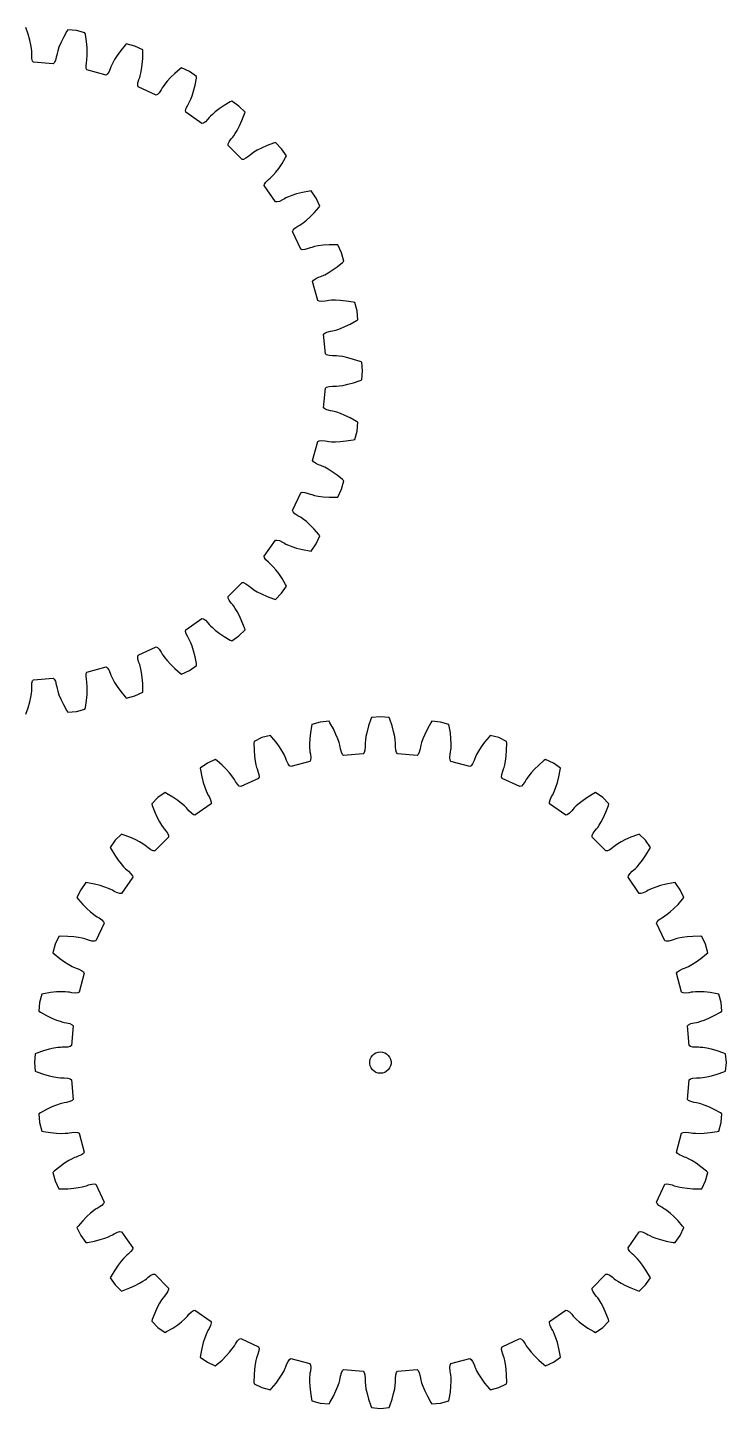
# Model space of a CAD drawing. Extents: x 0 to 199, y 0 to 194.
# Drawn here: x 100.8 to 198.5, y 0 to 193.2 of the extents above; entities that cross this region are included whole.
import ezdxf

# ---------------------------------------------------------------- set-up
doc = ezdxf.new("R2010")
doc.units = 0

msp = doc.modelspace()

# ---------------------------------------------------------------- linework, layer by layer
for p, q in [((100.9, 192.26), (100.58, 193.19)), ((101.13, 191.46), (100.9, 192.26)), ((101.27, 190.79), (101.13, 191.46)), ((105.84, 191.83), (105.47, 191.08)), ((106.32, 192.69), (105.84, 191.83)), ((106.45, 192.9), (106.32, 192.69)), ((107.67, 192.8), (106.45, 192.9)), ((108.85, 192.48), (107.67, 192.8)), ((108.9, 192.23), (108.85, 192.48)), ((109.06, 191.26), (108.9, 192.23)), ((109.14, 190.43), (109.06, 191.26)), ((101.36, 190.26), (101.27, 190.79)), ((101.4, 189.88), (101.36, 190.26)), ((101.41, 189.65), (101.4, 189.88)), ((101.4, 189.34), (101.41, 189.65)), ((101.44, 188.85), (101.4, 189.34)), ((104.89, 189.35), (104.84, 189.04)), ((104.94, 189.57), (104.89, 189.35)), ((105.04, 189.94), (104.94, 189.57)), ((105.21, 190.45), (105.04, 189.94)), ((105.47, 191.08), (105.21, 190.45)), ((109.17, 189.75), (109.14, 190.43)), ((109.16, 189.21), (109.17, 189.75)), ((113.84, 189.98), (113.36, 189.3)), ((114.46, 190.74), (113.84, 189.98)), ((114.63, 190.93), (114.46, 190.74)), ((115.81, 190.61), (114.63, 190.93)), ((116.92, 190.1), (115.81, 190.61)), ((116.93, 189.85), (116.92, 190.1)), ((116.92, 188.86), (116.93, 189.85)), ((101.53, 188.52), (101.44, 188.85)), ((101.66, 188.34), (101.53, 188.52)), ((104.41, 188.11), (101.66, 188.34)), ((104.56, 188.25), (104.41, 188.11)), ((104.71, 188.57), (104.56, 188.25)), ((104.84, 189.04), (104.71, 188.57)), ((109, 187.81), (109.04, 188.3)), ((109.03, 187.47), (109, 187.81)), ((109.13, 187.27), (109.03, 187.47)), ((109.04, 188.3), (109.1, 188.6)), ((109.1, 188.6), (109.13, 188.83)), ((109.13, 188.83), (109.16, 189.21)), ((112.37, 187.41), (112.17, 186.96)), ((112.48, 187.7), (112.37, 187.41)), ((112.56, 187.91), (112.48, 187.7)), ((112.73, 188.26), (112.56, 187.91)), ((112.99, 188.72), (112.73, 188.26)), ((113.36, 189.3), (112.99, 188.72)), ((116.76, 187.35), (116.85, 188.03)), ((116.85, 188.03), (116.92, 188.86)), ((122.15, 187.41), (121.41, 186.77)), ((122.35, 187.57), (122.15, 187.41)), ((123.46, 187.05), (122.35, 187.57)), ((111.79, 186.56), (109.13, 187.27)), ((111.97, 186.68), (111.79, 186.56)), ((112.17, 186.96), (111.97, 186.68)), ((116.23, 185.13), (116.26, 185.47)), ((116.26, 185.47), (116.39, 185.95)), ((116.39, 185.95), (116.5, 186.23)), ((116.5, 186.23), (116.57, 186.46)), ((116.57, 186.46), (116.66, 186.83)), ((116.66, 186.83), (116.76, 187.35)), ((120.35, 185.68), (120.01, 185.27)), ((120.81, 186.19), (120.35, 185.68)), ((121.41, 186.77), (120.81, 186.19)), ((124.46, 186.35), (123.46, 187.05)), ((124.24, 185.13), (124.43, 186.1)), ((124.43, 186.1), (124.46, 186.35)), ((116.29, 184.92), (116.23, 185.13)), ((118.79, 183.76), (116.29, 184.92)), ((118.99, 183.84), (118.79, 183.76)), ((119.24, 184.08), (118.99, 183.84)), ((119.51, 184.49), (119.24, 184.08)), ((119.66, 184.76), (119.51, 184.49)), ((119.79, 184.95), (119.66, 184.76)), ((120.01, 185.27), (119.79, 184.95)), ((123.64, 183.17), (123.83, 183.67)), ((123.83, 183.67), (124.03, 184.32)), ((124.03, 184.32), (124.24, 185.13)), ((122.91, 181.57), (123, 181.91)), ((123, 181.91), (123.21, 182.35)), ((123.21, 182.35), (123.37, 182.62)), ((123.37, 182.62), (123.48, 182.82)), ((123.48, 182.82), (123.64, 183.17)), ((127.61, 181.82), (127.07, 181.4)), ((128.3, 182.29), (127.61, 181.82)), ((129.14, 182.8), (128.3, 182.29)), ((129.36, 182.91), (129.14, 182.8)), ((130.37, 182.21), (129.36, 182.91)), ((131.23, 181.35), (130.37, 182.21)), ((122.94, 181.36), (122.91, 181.57)), ((125.19, 179.78), (122.94, 181.36)), ((125.41, 179.83), (125.19, 179.78)), ((125.69, 180.03), (125.41, 179.83)), ((126.04, 180.38), (125.69, 180.03)), ((126.23, 180.61), (126.04, 180.38)), ((126.39, 180.79), (126.23, 180.61)), ((126.66, 181.05), (126.39, 180.79)), ((127.07, 181.4), (126.66, 181.05)), ((130.46, 179.43), (130.8, 180.19)), ((130.8, 180.19), (131.15, 181.11)), ((131.15, 181.11), (131.23, 181.35)), ((129.31, 177.63), (129.51, 177.86)), ((129.51, 177.86), (129.65, 178.05)), ((129.65, 178.05), (129.87, 178.36)), ((129.87, 178.36), (130.14, 178.82)), ((130.14, 178.82), (130.46, 179.43)), ((128.87, 176.7), (128.88, 176.91)), ((130.81, 174.75), (128.87, 176.7)), ((128.88, 176.91), (129.02, 177.23)), ((129.02, 177.23), (129.31, 177.63)), ((132.94, 176.03), (132.48, 175.75)), ((133.54, 176.34), (132.94, 176.03)), ((134.31, 176.69), (133.54, 176.34)), ((135.23, 177.04), (134.31, 176.69)), ((135.47, 177.11), (135.23, 177.04)), ((136.33, 176.25), (135.47, 177.11)), ((137.03, 175.25), (136.33, 176.25)), ((131.03, 174.76), (130.81, 174.75)), ((131.35, 174.91), (131.03, 174.76)), ((131.75, 175.19), (131.35, 174.91)), ((131.98, 175.39), (131.75, 175.19)), ((132.16, 175.54), (131.98, 175.39)), ((132.48, 175.75), (132.16, 175.54)), ((135.94, 173.49), (136.41, 174.18)), ((136.41, 174.18), (136.91, 175.02)), ((136.91, 175.02), (137.03, 175.25)), ((134.49, 171.92), (134.73, 172.11)), ((134.73, 172.11), (134.9, 172.27)), ((134.9, 172.27), (135.17, 172.55)), ((135.17, 172.55), (135.52, 172.95)), ((135.52, 172.95), (135.94, 173.49)), ((133.9, 171.08), (133.95, 171.29)), ((135.48, 168.82), (133.9, 171.08)), ((133.95, 171.29), (134.14, 171.58)), ((134.14, 171.58), (134.49, 171.92)), ((139.25, 170.12), (138.44, 169.92)), ((140.22, 170.31), (139.25, 170.12)), ((140.47, 170.34), (140.22, 170.31)), ((141.17, 169.34), (140.47, 170.34)), ((135.69, 168.8), (135.48, 168.82)), ((136.03, 168.88), (135.69, 168.8)), ((136.47, 169.1), (136.03, 168.88)), ((136.74, 169.25), (136.47, 169.1)), ((136.94, 169.36), (136.74, 169.25)), ((137.29, 169.52), (136.94, 169.36)), ((137.79, 169.71), (137.29, 169.52)), ((138.44, 169.92), (137.79, 169.71)), ((141.68, 168.23), (141.17, 169.34)), ((141.53, 168.03), (141.68, 168.23)), ((139.38, 165.89), (139.8, 166.23)), ((139.8, 166.23), (140.3, 166.69)), ((140.3, 166.69), (140.88, 167.29)), ((140.88, 167.29), (141.53, 168.03)), ((137.87, 164.67), (137.96, 164.87)), ((139.04, 162.18), (137.87, 164.67)), ((137.96, 164.87), (138.2, 165.12)), ((138.2, 165.12), (138.61, 165.4)), ((138.61, 165.4), (138.88, 165.55)), ((138.88, 165.55), (139.07, 165.67)), ((139.07, 165.67), (139.38, 165.89)), ((140.35, 162.38), (140.06, 162.27)), ((140.57, 162.45), (140.35, 162.38)), ((140.94, 162.55), (140.57, 162.45)), ((141.47, 162.65), (140.94, 162.55)), ((142.15, 162.74), (141.47, 162.65)), ((142.98, 162.8), (142.15, 162.74)), ((143.96, 162.82), (142.98, 162.8)), ((144.21, 162.81), (143.96, 162.82)), ((144.73, 161.7), (144.21, 162.81)), ((139.24, 162.11), (139.04, 162.18)), ((139.59, 162.14), (139.24, 162.11)), ((140.06, 162.27), (139.59, 162.14)), ((145.05, 160.52), (144.73, 161.7)), ((144.86, 160.35), (145.05, 160.52)), ((141.82, 158.36), (142.03, 158.45)), ((142.03, 158.45), (142.38, 158.61)), ((142.38, 158.61), (142.84, 158.87)), ((142.84, 158.87), (143.42, 159.24)), ((143.42, 159.24), (144.1, 159.73)), ((144.1, 159.73), (144.86, 160.35)), ((140.68, 157.67), (140.8, 157.85)), ((141.39, 155.01), (140.68, 157.67)), ((140.8, 157.85), (141.08, 158.05)), ((141.08, 158.05), (141.52, 158.26)), ((141.52, 158.26), (141.82, 158.36)), ((141.58, 154.91), (141.39, 155.01)), ((141.93, 154.88), (141.58, 154.91)), ((142.42, 154.93), (141.93, 154.88)), ((142.72, 154.98), (142.42, 154.93)), ((142.95, 155.02), (142.72, 154.98)), ((143.33, 155.04), (142.95, 155.02)), ((143.87, 155.05), (143.33, 155.04)), ((144.55, 155.02), (143.87, 155.05)), ((145.38, 154.94), (144.55, 155.02)), ((146.35, 154.79), (145.38, 154.94)), ((146.6, 154.73), (146.35, 154.79)), ((146.91, 153.55), (146.6, 154.73)), ((147.02, 152.33), (146.91, 153.55)), ((142.68, 150.6), (143.16, 150.72)), ((143.16, 150.72), (143.46, 150.77)), ((143.46, 150.77), (143.69, 150.82)), ((143.69, 150.82), (144.06, 150.92)), ((144.06, 150.92), (144.56, 151.1)), ((144.56, 151.1), (145.2, 151.36)), ((145.2, 151.36), (145.95, 151.72)), ((145.95, 151.72), (146.81, 152.2)), ((146.81, 152.2), (147.02, 152.33)), ((142.22, 150.29), (142.37, 150.45)), ((142.46, 147.55), (142.22, 150.29)), ((142.37, 150.45), (142.68, 150.6)), ((142.64, 147.42), (142.46, 147.55)), ((142.97, 147.32), (142.64, 147.42)), ((143.46, 147.28), (142.97, 147.32)), ((143.77, 147.29), (143.46, 147.28)), ((144, 147.28), (143.77, 147.29)), ((144.38, 147.24), (144, 147.28)), ((144.91, 147.16), (144.38, 147.24)), ((145.58, 147.01), (144.91, 147.16)), ((146.38, 146.78), (145.58, 147.01)), ((147.31, 146.46), (146.38, 146.78)), ((147.54, 146.37), (147.31, 146.46)), ((147.65, 145.15), (147.54, 146.37)), ((147.54, 143.93), (147.65, 145.15)), ((142.64, 142.88), (142.97, 142.98)), ((142.97, 142.98), (143.46, 143.01)), ((143.46, 143.01), (143.77, 143.01)), ((143.77, 143.01), (144, 143.02)), ((144, 143.02), (144.38, 143.06)), ((144.38, 143.06), (144.91, 143.14)), ((144.91, 143.14), (145.58, 143.29)), ((145.58, 143.29), (146.38, 143.51)), ((146.38, 143.51), (147.31, 143.84)), ((147.31, 143.84), (147.54, 143.93)), ((142.22, 140.01), (142.46, 142.75)), ((142.46, 142.75), (142.64, 142.88)), ((142.37, 139.85), (142.22, 140.01)), ((142.68, 139.7), (142.37, 139.85)), ((143.16, 139.58), (142.68, 139.7)), ((143.46, 139.53), (143.16, 139.58)), ((143.69, 139.48), (143.46, 139.53)), ((144.06, 139.38), (143.69, 139.48)), ((144.56, 139.2), (144.06, 139.38)), ((145.2, 138.94), (144.56, 139.2)), ((145.95, 138.58), (145.2, 138.94)), ((146.81, 138.1), (145.95, 138.58)), ((147.02, 137.97), (146.81, 138.1)), ((146.91, 136.75), (147.02, 137.97)), ((140.68, 132.63), (141.39, 135.29)), ((141.39, 135.29), (141.58, 135.39)), ((141.58, 135.39), (141.93, 135.42)), ((141.93, 135.42), (142.42, 135.37)), ((142.42, 135.37), (142.72, 135.31)), ((142.72, 135.31), (142.95, 135.28)), ((142.95, 135.28), (143.33, 135.25)), ((143.33, 135.25), (143.87, 135.25)), ((143.87, 135.25), (144.55, 135.27)), ((144.55, 135.27), (145.38, 135.36)), ((145.38, 135.36), (146.35, 135.51)), ((146.35, 135.51), (146.6, 135.57)), ((146.6, 135.57), (146.91, 136.75)), ((140.8, 132.45), (140.68, 132.63)), ((141.08, 132.24), (140.8, 132.45)), ((141.52, 132.04), (141.08, 132.24)), ((141.82, 131.94), (141.52, 132.04)), ((142.03, 131.85), (141.82, 131.94)), ((142.38, 131.69), (142.03, 131.85)), ((142.84, 131.43), (142.38, 131.69)), ((143.42, 131.06), (142.84, 131.43)), ((144.1, 130.57), (143.42, 131.06)), ((144.86, 129.95), (144.1, 130.57)), ((144.73, 128.6), (145.05, 129.78)), ((145.05, 129.78), (144.86, 129.95)), ((137.87, 125.63), (139.04, 128.12)), ((139.04, 128.12), (139.24, 128.19)), ((139.24, 128.19), (139.59, 128.16)), ((139.59, 128.16), (140.06, 128.03)), ((140.06, 128.03), (140.35, 127.92)), ((140.35, 127.92), (140.57, 127.85)), ((140.57, 127.85), (140.94, 127.75)), ((140.94, 127.75), (141.47, 127.65)), ((141.47, 127.65), (142.15, 127.56)), ((142.15, 127.56), (142.98, 127.5)), ((144.21, 127.49), (144.73, 128.6)), ((137.96, 125.43), (137.87, 125.63)), ((142.98, 127.5), (143.96, 127.48)), ((143.96, 127.48), (144.21, 127.49)), ((138.2, 125.18), (137.96, 125.43)), ((138.61, 124.9), (138.2, 125.18)), ((138.88, 124.75), (138.61, 124.9)), ((139.07, 124.63), (138.88, 124.75)), ((139.38, 124.4), (139.07, 124.63)), ((139.8, 124.07), (139.38, 124.4)), ((140.3, 123.61), (139.8, 124.07)), ((140.88, 123.01), (140.3, 123.61)), ((141.53, 122.27), (140.88, 123.01)), ((141.17, 120.96), (141.68, 122.07)), ((141.68, 122.07), (141.53, 122.27)), ((133.9, 119.22), (135.48, 121.47)), ((135.48, 121.47), (135.69, 121.5)), ((135.69, 121.5), (136.03, 121.42)), ((136.03, 121.42), (136.47, 121.2)), ((136.47, 121.2), (136.74, 121.05)), ((136.74, 121.05), (136.94, 120.94)), ((136.94, 120.94), (137.29, 120.78)), ((137.29, 120.78), (137.79, 120.59)), ((137.79, 120.59), (138.44, 120.38)), ((138.44, 120.38), (139.25, 120.18)), ((139.25, 120.18), (140.22, 119.99)), ((140.22, 119.99), (140.47, 119.96)), ((140.47, 119.96), (141.17, 120.96)), ((133.95, 119.01), (133.9, 119.22)), ((134.14, 118.72), (133.95, 119.01)), ((134.49, 118.38), (134.14, 118.72)), ((134.73, 118.18), (134.49, 118.38)), ((134.9, 118.03), (134.73, 118.18)), ((135.17, 117.75), (134.9, 118.03)), ((135.52, 117.35), (135.17, 117.75)), ((135.94, 116.81), (135.52, 117.35)), ((136.41, 116.12), (135.94, 116.81)), ((136.91, 115.27), (136.41, 116.12)), ((128.87, 113.6), (130.81, 115.55)), ((130.81, 115.55), (131.03, 115.54)), ((131.03, 115.54), (131.35, 115.39)), ((131.35, 115.39), (131.75, 115.11)), ((131.75, 115.11), (131.98, 114.91)), ((131.98, 114.91), (132.16, 114.76)), ((132.16, 114.76), (132.48, 114.55)), ((132.48, 114.55), (132.94, 114.27)), ((132.94, 114.27), (133.54, 113.96)), ((135.47, 113.18), (136.33, 114.05)), ((136.33, 114.05), (137.03, 115.05)), ((137.03, 115.05), (136.91, 115.27)), ((128.88, 113.38), (128.87, 113.6)), ((129.02, 113.07), (128.88, 113.38)), ((129.31, 112.67), (129.02, 113.07)), ((129.51, 112.44), (129.31, 112.67)), ((129.65, 112.25), (129.51, 112.44)), ((129.87, 111.93), (129.65, 112.25)), ((133.54, 113.96), (134.31, 113.61)), ((134.31, 113.61), (135.23, 113.26)), ((135.23, 113.26), (135.47, 113.18)), ((122.94, 108.94), (125.19, 110.52)), ((125.19, 110.52), (125.41, 110.47)), ((125.41, 110.47), (125.69, 110.27)), ((125.69, 110.27), (126.04, 109.92)), ((130.14, 111.48), (129.87, 111.93)), ((130.46, 110.87), (130.14, 111.48)), ((130.8, 110.11), (130.46, 110.87)), ((122.91, 108.72), (122.94, 108.94)), ((123, 108.39), (122.91, 108.72)), ((123.21, 107.94), (123, 108.39)), ((126.04, 109.92), (126.23, 109.68)), ((126.23, 109.68), (126.39, 109.51)), ((126.39, 109.51), (126.66, 109.24)), ((126.66, 109.24), (127.07, 108.9)), ((127.07, 108.9), (127.61, 108.48)), ((127.61, 108.48), (128.3, 108.01)), ((130.37, 108.09), (131.23, 108.95)), ((131.15, 109.19), (130.8, 110.11)), ((131.23, 108.95), (131.15, 109.19)), ((116.29, 105.38), (118.79, 106.54)), ((118.79, 106.54), (118.99, 106.46)), ((118.99, 106.46), (119.24, 106.21)), ((123.37, 107.68), (123.21, 107.94)), ((123.48, 107.47), (123.37, 107.68)), ((123.64, 107.13), (123.48, 107.47)), ((123.83, 106.63), (123.64, 107.13)), ((124.03, 105.98), (123.83, 106.63)), ((128.3, 108.01), (129.14, 107.5)), ((129.14, 107.5), (129.36, 107.38)), ((129.36, 107.38), (130.37, 108.09)), ((116.23, 105.17), (116.29, 105.38)), ((116.26, 104.82), (116.23, 105.17)), ((116.39, 104.35), (116.26, 104.82)), ((116.5, 104.06), (116.39, 104.35)), ((119.24, 106.21), (119.51, 105.81)), ((119.51, 105.81), (119.66, 105.54)), ((119.66, 105.54), (119.79, 105.34)), ((119.79, 105.34), (120.01, 105.03)), ((120.01, 105.03), (120.35, 104.62)), ((120.35, 104.62), (120.81, 104.11)), ((124.24, 105.17), (124.03, 105.98)), ((124.43, 104.2), (124.24, 105.17)), ((109, 102.49), (109.03, 102.83)), ((109.04, 102), (109, 102.49)), ((109.03, 102.83), (109.13, 103.03)), ((109.13, 103.03), (111.79, 103.74)), ((111.79, 103.74), (111.97, 103.62)), ((111.97, 103.62), (112.17, 103.34)), ((112.17, 103.34), (112.37, 102.89)), ((112.37, 102.89), (112.48, 102.6)), ((112.48, 102.6), (112.56, 102.39)), ((116.57, 103.84), (116.5, 104.06)), ((116.66, 103.47), (116.57, 103.84)), ((116.76, 102.95), (116.66, 103.47)), ((116.85, 102.27), (116.76, 102.95)), ((120.81, 104.11), (121.41, 103.53)), ((121.41, 103.53), (122.15, 102.89)), ((122.15, 102.89), (122.35, 102.73)), ((122.35, 102.73), (123.46, 103.25)), ((123.46, 103.25), (124.46, 103.95)), ((124.46, 103.95), (124.43, 104.2)), ((101.4, 100.96), (101.44, 101.45)), ((101.41, 100.65), (101.4, 100.96)), ((101.4, 100.42), (101.41, 100.65)), ((101.44, 101.45), (101.53, 101.78)), ((101.53, 101.78), (101.66, 101.95)), ((101.66, 101.95), (104.41, 102.19)), ((104.41, 102.19), (104.56, 102.05)), ((104.56, 102.05), (104.71, 101.73)), ((104.71, 101.73), (104.84, 101.26)), ((104.84, 101.26), (104.89, 100.95)), ((104.89, 100.95), (104.94, 100.73)), ((104.94, 100.73), (105.04, 100.36)), ((109.1, 101.7), (109.04, 102)), ((109.13, 101.47), (109.1, 101.7)), ((109.16, 101.08), (109.13, 101.47)), ((109.14, 99.87), (109.17, 100.55)), ((109.17, 100.55), (109.16, 101.08)), ((112.56, 102.39), (112.73, 102.04)), ((112.73, 102.04), (112.99, 101.57)), ((112.99, 101.57), (113.36, 101)), ((113.36, 101), (113.84, 100.32)), ((116.92, 101.44), (116.85, 102.27)), ((116.93, 100.45), (116.92, 101.44)), ((100.9, 98.04), (101.13, 98.84)), ((101.13, 98.84), (101.27, 99.51)), ((101.27, 99.51), (101.36, 100.04)), ((101.36, 100.04), (101.4, 100.42)), ((105.04, 100.36), (105.21, 99.85)), ((105.21, 99.85), (105.47, 99.22)), ((105.47, 99.22), (105.84, 98.47)), ((108.9, 98.06), (109.06, 99.04)), ((109.06, 99.04), (109.14, 99.87)), ((113.84, 100.32), (114.46, 99.55)), ((114.46, 99.55), (114.63, 99.37)), ((114.63, 99.37), (115.81, 99.68)), ((115.81, 99.68), (116.92, 100.2)), ((116.92, 100.2), (116.93, 100.45)), ((100.58, 97.11), (100.9, 98.04)), ((105.84, 98.47), (106.32, 97.61)), ((106.32, 97.61), (106.45, 97.39)), ((106.45, 97.39), (107.67, 97.5)), ((107.67, 97.5), (108.85, 97.82)), ((108.85, 97.82), (108.9, 98.06)), ((148.93, 96.66), (148.84, 96.43)), ((150.15, 96.77), (148.93, 96.66)), ((151.37, 96.66), (150.15, 96.77)), ((151.46, 96.43), (151.37, 96.66)), ((140.51, 95.47), (140.36, 94.5)), ((140.57, 95.71), (140.51, 95.47)), ((141.75, 96.03), (140.57, 95.71)), ((142.97, 96.14), (141.75, 96.03)), ((143.1, 95.93), (142.97, 96.14)), ((143.58, 95.06), (143.1, 95.93)), ((143.94, 94.31), (143.58, 95.06)), ((148.29, 94.69), (148.14, 94.02)), ((148.51, 95.5), (148.29, 94.69)), ((148.84, 96.43), (148.51, 95.5)), ((151.78, 95.5), (151.46, 96.43)), ((152.01, 94.69), (151.78, 95.5)), ((152.16, 94.02), (152.01, 94.69)), ((156.72, 95.06), (156.36, 94.31)), ((157.2, 95.93), (156.72, 95.06)), ((157.33, 96.14), (157.2, 95.93)), ((158.55, 96.03), (157.33, 96.14)), ((159.73, 95.71), (158.55, 96.03)), ((159.79, 95.47), (159.73, 95.71)), ((159.94, 94.5), (159.79, 95.47)), ((132.49, 93.33), (132.48, 93.08)), ((132.48, 93.08), (132.5, 92.1)), ((133.6, 93.85), (132.49, 93.33)), ((134.78, 94.16), (133.6, 93.85)), ((134.95, 93.98), (134.78, 94.16)), ((135.57, 93.21), (134.95, 93.98)), ((136.06, 92.54), (135.57, 93.21)), ((140.27, 93.67), (140.25, 92.98)), ((140.25, 92.98), (140.25, 92.45)), ((140.36, 94.5), (140.27, 93.67)), ((144.2, 93.68), (143.94, 94.31)), ((144.38, 93.18), (144.2, 93.68)), ((144.48, 92.81), (144.38, 93.18)), ((144.53, 92.58), (144.48, 92.81)), ((148.02, 93.12), (148.01, 92.88)), ((148.01, 92.88), (148.01, 92.58)), ((148.06, 93.5), (148.02, 93.12)), ((148.14, 94.02), (148.06, 93.5)), ((152.24, 93.5), (152.16, 94.02)), ((152.28, 93.12), (152.24, 93.5)), ((152.29, 92.88), (152.28, 93.12)), ((152.28, 92.58), (152.29, 92.88)), ((155.82, 92.81), (155.77, 92.58)), ((155.92, 93.18), (155.82, 92.81)), ((156.1, 93.68), (155.92, 93.18)), ((156.36, 94.31), (156.1, 93.68)), ((160.02, 93.67), (159.94, 94.5)), ((160.05, 92.98), (160.02, 93.67)), ((160.04, 92.45), (160.05, 92.98)), ((164.73, 93.21), (164.24, 92.54)), ((165.35, 93.98), (164.73, 93.21)), ((165.52, 94.16), (165.35, 93.98)), ((166.7, 93.85), (165.52, 94.16)), ((167.81, 93.33), (166.7, 93.85)), ((167.8, 92.1), (167.82, 93.08)), ((167.82, 93.08), (167.81, 93.33)), ((127.07, 90.8), (125.96, 90.28)), ((127.27, 90.65), (127.07, 90.8)), ((132.5, 92.1), (132.56, 91.26)), ((132.56, 91.26), (132.65, 90.58)), ((136.43, 91.96), (136.06, 92.54)), ((136.69, 91.49), (136.43, 91.96)), ((136.85, 91.15), (136.69, 91.49)), ((136.94, 90.93), (136.85, 91.15)), ((137.04, 90.64), (136.94, 90.93)), ((140.25, 92.45), (140.28, 92.07)), ((140.28, 92.07), (140.31, 91.84)), ((140.31, 91.84), (140.37, 91.53)), ((140.37, 91.53), (140.42, 91.05)), ((140.42, 91.05), (140.39, 90.7)), ((144.58, 92.28), (144.53, 92.58)), ((144.7, 91.8), (144.58, 92.28)), ((144.85, 91.49), (144.7, 91.8)), ((145.01, 91.34), (144.85, 91.49)), ((147.75, 91.58), (145.01, 91.34)), ((147.88, 91.75), (147.75, 91.58)), ((147.98, 92.09), (147.88, 91.75)), ((148.01, 92.58), (147.98, 92.09)), ((152.32, 92.09), (152.28, 92.58)), ((152.42, 91.75), (152.32, 92.09)), ((152.55, 91.58), (152.42, 91.75)), ((155.29, 91.34), (152.55, 91.58)), ((155.45, 91.49), (155.29, 91.34)), ((155.6, 91.8), (155.45, 91.49)), ((155.72, 92.28), (155.6, 91.8)), ((155.77, 92.58), (155.72, 92.28)), ((159.88, 91.05), (159.93, 91.53)), ((159.91, 90.7), (159.88, 91.05)), ((159.93, 91.53), (159.98, 91.84)), ((159.98, 91.84), (160.02, 92.07)), ((160.02, 92.07), (160.04, 92.45)), ((163.36, 90.93), (163.26, 90.64)), ((163.45, 91.15), (163.36, 90.93)), ((163.61, 91.49), (163.45, 91.15)), ((163.87, 91.96), (163.61, 91.49)), ((164.24, 92.54), (163.87, 91.96)), ((167.65, 90.58), (167.74, 91.26)), ((167.74, 91.26), (167.8, 92.1)), ((173.23, 90.8), (173.03, 90.65)), ((174.34, 90.28), (173.23, 90.8)), ((125.96, 90.28), (124.96, 89.58)), ((124.96, 89.58), (124.99, 89.33)), ((124.99, 89.33), (125.18, 88.37)), ((128.01, 90), (127.27, 90.65)), ((128.61, 89.42), (128.01, 90)), ((129.07, 88.91), (128.61, 89.42)), ((129.4, 88.5), (129.07, 88.91)), ((132.65, 90.58), (132.75, 90.06)), ((132.75, 90.06), (132.85, 89.69)), ((132.85, 89.69), (132.92, 89.47)), ((132.92, 89.47), (133.03, 89.18)), ((133.03, 89.18), (133.16, 88.71)), ((137.24, 90.19), (137.04, 90.64)), ((137.45, 89.91), (137.24, 90.19)), ((137.63, 89.79), (137.45, 89.91)), ((140.29, 90.51), (137.63, 89.79)), ((140.39, 90.7), (140.29, 90.51)), ((160.01, 90.51), (159.91, 90.7)), ((162.67, 89.79), (160.01, 90.51)), ((162.85, 89.91), (162.67, 89.79)), ((163.05, 90.19), (162.85, 89.91)), ((163.26, 90.64), (163.05, 90.19)), ((167.14, 88.71), (167.27, 89.18)), ((167.27, 89.18), (167.38, 89.47)), ((167.38, 89.47), (167.45, 89.69)), ((167.45, 89.69), (167.55, 90.06)), ((167.55, 90.06), (167.65, 90.58)), ((171.23, 88.91), (170.89, 88.5)), ((171.69, 89.42), (171.23, 88.91)), ((172.29, 90), (171.69, 89.42)), ((173.03, 90.65), (172.29, 90)), ((175.34, 89.58), (174.34, 90.28)), ((175.12, 88.37), (175.31, 89.33)), ((175.31, 89.33), (175.34, 89.58)), ((125.18, 88.37), (125.38, 87.56)), ((125.38, 87.56), (125.59, 86.91)), ((129.63, 88.19), (129.4, 88.5)), ((129.75, 87.99), (129.63, 88.19)), ((129.9, 87.72), (129.75, 87.99)), ((130.18, 87.32), (129.9, 87.72)), ((130.43, 87.08), (130.18, 87.32)), ((130.63, 86.99), (130.43, 87.08)), ((133.12, 88.15), (130.63, 86.99)), ((133.19, 88.36), (133.12, 88.15)), ((133.16, 88.71), (133.19, 88.36)), ((167.11, 88.36), (167.14, 88.71)), ((167.18, 88.15), (167.11, 88.36)), ((169.67, 86.99), (167.18, 88.15)), ((169.87, 87.08), (169.67, 86.99)), ((170.12, 87.32), (169.87, 87.08)), ((170.4, 87.72), (170.12, 87.32)), ((170.55, 87.99), (170.4, 87.72)), ((170.67, 88.19), (170.55, 87.99)), ((170.89, 88.5), (170.67, 88.19)), ((174.71, 86.91), (174.92, 87.56)), ((174.92, 87.56), (175.12, 88.37)), ((119.05, 85.45), (118.18, 84.58)), ((120.05, 86.15), (119.05, 85.45)), ((120.27, 86.03), (120.05, 86.15)), ((121.12, 85.52), (120.27, 86.03)), ((121.81, 85.05), (121.12, 85.52)), ((122.35, 84.64), (121.81, 85.05)), ((125.59, 86.91), (125.78, 86.41)), ((125.78, 86.41), (125.94, 86.06)), ((125.94, 86.06), (126.05, 85.85)), ((126.05, 85.85), (126.2, 85.59)), ((126.2, 85.59), (126.42, 85.14)), ((126.42, 85.14), (126.5, 84.81)), ((173.8, 84.81), (173.88, 85.14)), ((173.88, 85.14), (174.1, 85.59)), ((174.1, 85.59), (174.25, 85.85)), ((174.25, 85.85), (174.36, 86.06)), ((174.36, 86.06), (174.52, 86.41)), ((174.52, 86.41), (174.71, 86.91)), ((178.49, 85.05), (177.95, 84.64)), ((179.18, 85.52), (178.49, 85.05)), ((180.02, 86.03), (179.18, 85.52)), ((180.25, 86.15), (180.02, 86.03)), ((181.25, 85.45), (180.25, 86.15)), ((182.11, 84.58), (181.25, 85.45)), ((118.18, 84.58), (118.26, 84.34)), ((118.26, 84.34), (118.61, 83.42)), ((118.61, 83.42), (118.96, 82.66)), ((122.75, 84.29), (122.35, 84.64)), ((123.03, 84.02), (122.75, 84.29)), ((123.18, 83.85), (123.03, 84.02)), ((123.38, 83.61), (123.18, 83.85)), ((123.72, 83.26), (123.38, 83.61)), ((124.01, 83.06), (123.72, 83.26)), ((126.47, 84.59), (124.22, 83.01)), ((126.5, 84.81), (126.47, 84.59)), ((173.82, 84.59), (173.8, 84.81)), ((176.08, 83.01), (173.82, 84.59)), ((176.58, 83.26), (176.29, 83.06)), ((176.92, 83.61), (176.58, 83.26)), ((177.11, 83.85), (176.92, 83.61)), ((177.27, 84.02), (177.11, 83.85)), ((177.55, 84.29), (177.27, 84.02)), ((177.95, 84.64), (177.55, 84.29)), ((181.34, 82.66), (181.69, 83.42)), ((181.69, 83.42), (182.04, 84.34)), ((182.04, 84.34), (182.11, 84.58)), ((118.96, 82.66), (119.27, 82.06)), ((119.27, 82.06), (119.55, 81.6)), ((119.55, 81.6), (119.76, 81.28)), ((119.76, 81.28), (119.91, 81.1)), ((124.22, 83.01), (124.01, 83.06)), ((176.29, 83.06), (176.08, 83.01)), ((180.39, 81.1), (180.54, 81.28)), ((180.54, 81.28), (180.75, 81.6)), ((180.75, 81.6), (181.03, 82.06)), ((181.03, 82.06), (181.34, 82.66)), ((113.09, 79.48), (112.38, 78.48)), ((113.95, 80.35), (113.09, 79.48)), ((114.19, 80.27), (113.95, 80.35)), ((115.11, 79.92), (114.19, 80.27)), ((115.87, 79.58), (115.11, 79.92)), ((116.48, 79.26), (115.87, 79.58)), ((116.93, 78.98), (116.48, 79.26)), ((120.55, 79.93), (118.6, 77.99)), ((119.91, 81.1), (120.11, 80.86)), ((120.11, 80.86), (120.39, 80.46)), ((120.39, 80.46), (120.54, 80.15)), ((120.54, 80.15), (120.55, 79.93)), ((179.75, 79.93), (179.76, 80.15)), ((181.7, 77.99), (179.75, 79.93)), ((179.76, 80.15), (179.91, 80.46)), ((179.91, 80.46), (180.19, 80.86)), ((180.19, 80.86), (180.39, 81.1)), ((183.82, 79.26), (183.36, 78.98)), ((184.43, 79.58), (183.82, 79.26)), ((185.19, 79.92), (184.43, 79.58)), ((186.11, 80.27), (185.19, 79.92)), ((186.35, 80.35), (186.11, 80.27)), ((187.21, 79.48), (186.35, 80.35)), ((187.91, 78.48), (187.21, 79.48)), ((112.38, 78.48), (112.5, 78.26)), ((112.5, 78.26), (113.01, 77.41)), ((113.01, 77.41), (113.48, 76.72)), ((117.25, 78.77), (116.93, 78.98)), ((117.44, 78.63), (117.25, 78.77)), ((117.67, 78.43), (117.44, 78.63)), ((118.07, 78.14), (117.67, 78.43)), ((118.38, 78), (118.07, 78.14)), ((118.6, 77.99), (118.38, 78)), ((181.91, 78), (181.7, 77.99)), ((182.23, 78.14), (181.91, 78)), ((182.63, 78.43), (182.23, 78.14)), ((182.86, 78.63), (182.63, 78.43)), ((183.05, 78.77), (182.86, 78.63)), ((183.36, 78.98), (183.05, 78.77)), ((186.82, 76.72), (187.29, 77.41)), ((187.29, 77.41), (187.8, 78.26)), ((187.8, 78.26), (187.91, 78.48)), ((113.48, 76.72), (113.9, 76.18)), ((113.9, 76.18), (114.24, 75.78)), ((114.24, 75.78), (114.51, 75.5)), ((114.51, 75.5), (114.68, 75.35)), ((114.68, 75.35), (114.92, 75.15)), ((185.38, 75.15), (185.61, 75.35)), ((185.61, 75.35), (185.79, 75.5)), ((185.79, 75.5), (186.05, 75.78)), ((186.05, 75.78), (186.4, 76.18)), ((186.4, 76.18), (186.82, 76.72)), ((108.95, 73.58), (108.25, 72.57)), ((109.2, 73.54), (108.95, 73.58)), ((110.17, 73.36), (109.2, 73.54)), ((115.52, 74.31), (113.94, 72.06)), ((114.92, 75.15), (115.27, 74.81)), ((115.27, 74.81), (115.47, 74.52)), ((115.47, 74.52), (115.52, 74.31)), ((184.78, 74.31), (184.83, 74.52)), ((186.36, 72.06), (184.78, 74.31)), ((184.83, 74.52), (185.03, 74.81)), ((185.03, 74.81), (185.38, 75.15)), ((191.1, 73.54), (190.13, 73.36)), ((191.35, 73.58), (191.1, 73.54)), ((192.05, 72.57), (191.35, 73.58)), ((108.25, 72.57), (107.73, 71.47)), ((110.98, 73.15), (110.17, 73.36)), ((111.63, 72.94), (110.98, 73.15)), ((112.13, 72.75), (111.63, 72.94)), ((112.47, 72.59), (112.13, 72.75)), ((112.68, 72.49), (112.47, 72.59)), ((112.94, 72.33), (112.68, 72.49)), ((113.39, 72.12), (112.94, 72.33)), ((113.72, 72.03), (113.39, 72.12)), ((113.94, 72.06), (113.72, 72.03)), ((186.57, 72.03), (186.36, 72.06)), ((186.91, 72.12), (186.57, 72.03)), ((187.35, 72.33), (186.91, 72.12)), ((187.62, 72.49), (187.35, 72.33)), ((187.82, 72.59), (187.62, 72.49)), ((188.17, 72.75), (187.82, 72.59)), ((188.67, 72.94), (188.17, 72.75)), ((189.32, 73.15), (188.67, 72.94)), ((190.13, 73.36), (189.32, 73.15)), ((192.57, 71.47), (192.05, 72.57)), ((107.73, 71.47), (107.89, 71.27)), ((107.89, 71.27), (108.53, 70.52)), ((108.53, 70.52), (109.11, 69.93)), ((109.11, 69.93), (109.62, 69.46)), ((190.68, 69.46), (191.19, 69.93)), ((191.19, 69.93), (191.77, 70.52)), ((191.77, 70.52), (192.41, 71.27)), ((192.41, 71.27), (192.57, 71.47)), ((109.62, 69.46), (110.03, 69.13)), ((110.03, 69.13), (110.34, 68.9)), ((110.34, 68.9), (110.54, 68.78)), ((111.54, 67.9), (110.38, 65.41)), ((110.54, 68.78), (110.81, 68.63)), ((110.81, 68.63), (111.21, 68.35)), ((111.21, 68.35), (111.46, 68.1)), ((111.46, 68.1), (111.54, 67.9)), ((188.76, 67.9), (188.84, 68.1)), ((189.92, 65.41), (188.76, 67.9)), ((188.84, 68.1), (189.08, 68.35)), ((189.08, 68.35), (189.49, 68.63)), ((189.49, 68.63), (189.76, 68.78)), ((189.76, 68.78), (189.95, 68.9)), ((189.95, 68.9), (190.27, 69.13)), ((190.27, 69.13), (190.68, 69.46)), ((105.2, 66.04), (104.68, 64.93)), ((105.45, 66.05), (105.2, 66.04)), ((106.44, 66.03), (105.45, 66.05)), ((107.27, 65.97), (106.44, 66.03)), ((107.95, 65.88), (107.27, 65.97)), ((108.47, 65.78), (107.95, 65.88)), ((108.84, 65.68), (108.47, 65.78)), ((191.83, 65.78), (191.46, 65.68)), ((192.35, 65.88), (191.83, 65.78)), ((193.03, 65.97), (192.35, 65.88)), ((193.86, 66.03), (193.03, 65.97)), ((194.85, 66.05), (193.86, 66.03)), ((195.1, 66.04), (194.85, 66.05)), ((195.61, 64.93), (195.1, 66.04)), ((104.68, 64.93), (104.37, 63.75)), ((109.06, 65.61), (108.84, 65.68)), ((109.35, 65.5), (109.06, 65.61)), ((109.82, 65.37), (109.35, 65.5)), ((110.17, 65.35), (109.82, 65.37)), ((110.38, 65.41), (110.17, 65.35)), ((190.13, 65.35), (189.92, 65.41)), ((190.47, 65.37), (190.13, 65.35)), ((190.95, 65.5), (190.47, 65.37)), ((191.23, 65.61), (190.95, 65.5)), ((191.46, 65.68), (191.23, 65.61)), ((195.93, 63.75), (195.61, 64.93)), ((104.37, 63.75), (104.55, 63.58)), ((104.55, 63.58), (105.32, 62.96)), ((105.32, 62.96), (106, 62.47)), ((106, 62.47), (106.57, 62.11)), ((106.57, 62.11), (107.04, 61.85)), ((107.04, 61.85), (107.39, 61.68)), ((192.91, 61.68), (193.26, 61.85)), ((193.26, 61.85), (193.72, 62.11)), ((193.72, 62.11), (194.3, 62.47)), ((194.3, 62.47), (194.98, 62.96)), ((194.98, 62.96), (195.74, 63.58)), ((195.74, 63.58), (195.93, 63.75)), ((107.39, 61.68), (107.6, 61.59)), ((107.6, 61.59), (107.89, 61.49)), ((107.89, 61.49), (108.34, 61.29)), ((108.74, 60.9), (108.03, 58.25)), ((108.34, 61.29), (108.62, 61.09)), ((108.62, 61.09), (108.74, 60.9)), ((191.56, 60.9), (191.68, 61.09)), ((192.27, 58.25), (191.56, 60.9)), ((191.68, 61.09), (191.96, 61.29)), ((191.96, 61.29), (192.41, 61.49)), ((192.41, 61.49), (192.7, 61.59)), ((192.7, 61.59), (192.91, 61.68)), ((102.82, 57.97), (102.5, 56.78)), ((103.06, 58.02), (102.82, 57.97)), ((104.04, 58.17), (103.06, 58.02)), ((104.87, 58.26), (104.04, 58.17)), ((105.55, 58.29), (104.87, 58.26)), ((106.08, 58.28), (105.55, 58.29)), ((106.47, 58.25), (106.08, 58.28)), ((106.7, 58.22), (106.47, 58.25)), ((107, 58.16), (106.7, 58.22)), ((107.49, 58.11), (107, 58.16)), ((107.83, 58.15), (107.49, 58.11)), ((108.03, 58.25), (107.83, 58.15)), ((192.47, 58.15), (192.27, 58.25)), ((192.81, 58.11), (192.47, 58.15)), ((193.3, 58.16), (192.81, 58.11)), ((193.6, 58.22), (193.3, 58.16)), ((193.83, 58.25), (193.6, 58.22)), ((194.21, 58.28), (193.83, 58.25)), ((194.75, 58.29), (194.21, 58.28)), ((195.43, 58.26), (194.75, 58.29)), ((196.26, 58.17), (195.43, 58.26)), ((197.23, 58.02), (196.26, 58.17)), ((197.48, 57.97), (197.23, 58.02)), ((197.8, 56.78), (197.48, 57.97)), ((102.5, 56.78), (102.39, 55.57)), ((197.9, 55.57), (197.8, 56.78)), ((102.39, 55.57), (102.61, 55.43)), ((102.61, 55.43), (103.47, 54.95)), ((103.47, 54.95), (104.22, 54.59)), ((104.22, 54.59), (104.85, 54.33)), ((104.85, 54.33), (105.36, 54.16)), ((105.36, 54.16), (105.73, 54.05)), ((194.57, 54.05), (194.94, 54.16)), ((194.94, 54.16), (195.45, 54.33)), ((195.45, 54.33), (196.08, 54.59)), ((196.08, 54.59), (196.83, 54.95)), ((196.83, 54.95), (197.69, 55.43)), ((197.69, 55.43), (197.9, 55.57)), ((105.73, 54.05), (105.95, 54)), ((105.95, 54), (106.26, 53.95)), ((106.26, 53.95), (106.73, 53.83)), ((106.73, 53.83), (107.05, 53.68)), ((107.19, 53.52), (106.95, 50.78)), ((107.05, 53.68), (107.19, 53.52)), ((193.11, 53.52), (193.25, 53.68)), ((193.34, 50.78), (193.11, 53.52)), ((193.25, 53.68), (193.57, 53.83)), ((193.57, 53.83), (194.04, 53.95)), ((194.04, 53.95), (194.35, 54)), ((194.35, 54), (194.57, 54.05)), ((103.84, 50.24), (103.04, 50.02)), ((104.51, 50.39), (103.84, 50.24)), ((105.04, 50.48), (104.51, 50.39)), ((105.42, 50.51), (105.04, 50.48)), ((105.65, 50.52), (105.42, 50.51)), ((105.96, 50.52), (105.65, 50.52)), ((106.45, 50.56), (105.96, 50.52)), ((106.78, 50.65), (106.45, 50.56)), ((106.95, 50.78), (106.78, 50.65)), ((193.52, 50.65), (193.34, 50.78)), ((193.85, 50.56), (193.52, 50.65)), ((194.34, 50.52), (193.85, 50.56)), ((194.65, 50.52), (194.34, 50.52)), ((194.88, 50.51), (194.65, 50.52)), ((195.26, 50.48), (194.88, 50.51)), ((195.79, 50.39), (195.26, 50.48)), ((196.46, 50.24), (195.79, 50.39)), ((197.26, 50.02), (196.46, 50.24)), ((101.87, 49.6), (101.77, 48.38)), ((101.77, 48.38), (101.87, 47.17)), ((102.11, 49.7), (101.87, 49.6)), ((103.04, 50.02), (102.11, 49.7)), ((148.66, 48.54), (148.72, 48.85)), ((148.66, 48.23), (148.66, 48.54)), ((148.72, 48.85), (148.85, 49.13)), ((148.85, 49.13), (149.03, 49.39)), ((149.03, 49.39), (149.27, 49.6)), ((149.27, 49.6), (149.54, 49.75)), ((149.54, 49.75), (149.84, 49.85)), ((149.84, 49.85), (150.15, 49.88)), ((150.15, 49.88), (150.46, 49.85)), ((150.46, 49.85), (150.76, 49.75)), ((150.76, 49.75), (151.03, 49.6)), ((151.03, 49.6), (151.26, 49.39)), ((151.26, 49.39), (151.45, 49.13)), ((151.45, 49.13), (151.58, 48.85)), ((151.58, 48.85), (151.64, 48.54)), ((151.64, 48.54), (151.64, 48.23)), ((198.19, 49.7), (197.26, 50.02)), ((198.43, 49.6), (198.19, 49.7)), ((198.53, 48.38), (198.43, 49.6)), ((198.43, 47.17), (198.53, 48.38)), ((101.87, 47.17), (102.11, 47.07)), ((102.11, 47.07), (103.04, 46.75)), ((103.04, 46.75), (103.84, 46.52)), ((103.84, 46.52), (104.51, 46.37)), ((104.51, 46.37), (105.04, 46.29)), ((148.72, 47.92), (148.66, 48.23)), ((148.85, 47.63), (148.72, 47.92)), ((149.03, 47.38), (148.85, 47.63)), ((149.27, 47.17), (149.03, 47.38)), ((149.54, 47.01), (149.27, 47.17)), ((149.84, 46.92), (149.54, 47.01)), ((150.15, 46.88), (149.84, 46.92)), ((150.46, 46.92), (150.15, 46.88)), ((150.76, 47.01), (150.46, 46.92)), ((151.03, 47.17), (150.76, 47.01)), ((151.26, 47.38), (151.03, 47.17)), ((151.45, 47.63), (151.26, 47.38)), ((151.58, 47.92), (151.45, 47.63)), ((151.64, 48.23), (151.58, 47.92)), ((195.26, 46.29), (195.79, 46.37)), ((195.79, 46.37), (196.46, 46.52)), ((196.46, 46.52), (197.26, 46.75)), ((197.26, 46.75), (198.19, 47.07)), ((198.19, 47.07), (198.43, 47.17)), ((105.04, 46.29), (105.42, 46.25)), ((105.42, 46.25), (105.65, 46.24)), ((105.65, 46.24), (105.96, 46.25)), ((105.96, 46.25), (106.45, 46.21)), ((106.45, 46.21), (106.78, 46.12)), ((106.78, 46.12), (106.95, 45.98)), ((106.95, 45.98), (107.19, 43.24)), ((193.11, 43.24), (193.34, 45.98)), ((193.34, 45.98), (193.52, 46.12)), ((193.52, 46.12), (193.85, 46.21)), ((193.85, 46.21), (194.34, 46.25)), ((194.34, 46.25), (194.65, 46.24)), ((194.65, 46.24), (194.88, 46.25)), ((194.88, 46.25), (195.26, 46.29)), ((105.36, 42.61), (104.85, 42.44)), ((105.73, 42.71), (105.36, 42.61)), ((105.95, 42.76), (105.73, 42.71)), ((106.26, 42.81), (105.95, 42.76)), ((106.73, 42.93), (106.26, 42.81)), ((107.05, 43.08), (106.73, 42.93)), ((107.19, 43.24), (107.05, 43.08)), ((193.25, 43.08), (193.11, 43.24)), ((193.57, 42.93), (193.25, 43.08)), ((194.04, 42.81), (193.57, 42.93)), ((194.35, 42.76), (194.04, 42.81)), ((194.57, 42.71), (194.35, 42.76)), ((194.94, 42.61), (194.57, 42.71)), ((195.45, 42.44), (194.94, 42.61)), ((102.61, 41.33), (102.39, 41.2)), ((102.39, 41.2), (102.5, 39.98)), ((103.47, 41.81), (102.61, 41.33)), ((104.22, 42.17), (103.47, 41.81)), ((104.85, 42.44), (104.22, 42.17)), ((196.08, 42.17), (195.45, 42.44)), ((196.83, 41.81), (196.08, 42.17)), ((197.69, 41.33), (196.83, 41.81)), ((197.9, 41.2), (197.69, 41.33)), ((197.8, 39.98), (197.9, 41.2)), ((102.5, 39.98), (102.82, 38.8)), ((102.82, 38.8), (103.06, 38.75)), ((103.06, 38.75), (104.04, 38.59)), ((107, 38.61), (107.49, 38.65)), ((107.49, 38.65), (107.83, 38.62)), ((192.47, 38.62), (192.81, 38.65)), ((192.81, 38.65), (193.3, 38.61)), ((196.26, 38.59), (197.23, 38.75)), ((197.23, 38.75), (197.48, 38.8)), ((197.48, 38.8), (197.8, 39.98)), ((104.04, 38.59), (104.87, 38.51)), ((104.87, 38.51), (105.55, 38.48)), ((105.55, 38.48), (106.08, 38.49)), ((106.08, 38.49), (106.47, 38.52)), ((106.47, 38.52), (106.7, 38.55)), ((106.7, 38.55), (107, 38.61)), ((107.83, 38.62), (108.03, 38.52)), ((108.03, 38.52), (108.74, 35.86)), ((191.56, 35.86), (192.27, 38.52)), ((192.27, 38.52), (192.47, 38.62)), ((193.3, 38.61), (193.6, 38.55)), ((193.6, 38.55), (193.83, 38.52)), ((193.83, 38.52), (194.21, 38.49)), ((194.21, 38.49), (194.75, 38.48)), ((194.75, 38.48), (195.43, 38.51)), ((195.43, 38.51), (196.26, 38.59)), ((107.04, 34.92), (106.57, 34.66)), ((107.39, 35.09), (107.04, 34.92)), ((107.6, 35.17), (107.39, 35.09)), ((107.89, 35.27), (107.6, 35.17)), ((108.34, 35.48), (107.89, 35.27)), ((108.62, 35.68), (108.34, 35.48)), ((108.74, 35.86), (108.62, 35.68)), ((191.68, 35.68), (191.56, 35.86)), ((191.96, 35.48), (191.68, 35.68)), ((192.41, 35.27), (191.96, 35.48)), ((192.7, 35.17), (192.41, 35.27)), ((192.91, 35.09), (192.7, 35.17)), ((193.26, 34.92), (192.91, 35.09)), ((193.72, 34.66), (193.26, 34.92)), ((104.55, 33.19), (104.37, 33.02)), ((104.37, 33.02), (104.68, 31.84)), ((105.32, 33.81), (104.55, 33.19)), ((106, 34.29), (105.32, 33.81)), ((106.57, 34.66), (106, 34.29)), ((194.3, 34.29), (193.72, 34.66)), ((194.98, 33.81), (194.3, 34.29)), ((195.74, 33.19), (194.98, 33.81)), ((195.61, 31.84), (195.93, 33.02)), ((195.93, 33.02), (195.74, 33.19)), ((104.68, 31.84), (105.2, 30.73)), ((107.95, 30.89), (108.47, 30.99)), ((108.47, 30.99), (108.84, 31.08)), ((108.84, 31.08), (109.06, 31.15)), ((109.06, 31.15), (109.35, 31.26)), ((109.35, 31.26), (109.82, 31.39)), ((109.82, 31.39), (110.17, 31.42)), ((110.17, 31.42), (110.38, 31.36)), ((110.38, 31.36), (111.54, 28.86)), ((188.76, 28.86), (189.92, 31.36)), ((189.92, 31.36), (190.13, 31.42)), ((190.13, 31.42), (190.47, 31.39)), ((190.47, 31.39), (190.95, 31.26)), ((190.95, 31.26), (191.23, 31.15)), ((191.23, 31.15), (191.46, 31.08)), ((191.46, 31.08), (191.83, 30.99)), ((191.83, 30.99), (192.35, 30.89)), ((195.1, 30.73), (195.61, 31.84)), ((105.2, 30.73), (105.45, 30.72)), ((105.45, 30.72), (106.44, 30.73)), ((106.44, 30.73), (107.27, 30.8)), ((107.27, 30.8), (107.95, 30.89)), ((192.35, 30.89), (193.03, 30.8)), ((193.03, 30.8), (193.86, 30.73)), ((193.86, 30.73), (194.85, 30.72)), ((194.85, 30.72), (195.1, 30.73)), ((109.62, 27.3), (109.11, 26.84)), ((110.03, 27.64), (109.62, 27.3)), ((110.34, 27.86), (110.03, 27.64)), ((110.54, 27.99), (110.34, 27.86)), ((110.81, 28.14), (110.54, 27.99)), ((111.21, 28.41), (110.81, 28.14)), ((111.46, 28.66), (111.21, 28.41)), ((111.54, 28.86), (111.46, 28.66)), ((188.84, 28.66), (188.76, 28.86)), ((189.08, 28.41), (188.84, 28.66)), ((189.49, 28.14), (189.08, 28.41)), ((189.76, 27.99), (189.49, 28.14)), ((189.95, 27.86), (189.76, 27.99)), ((190.27, 27.64), (189.95, 27.86)), ((190.68, 27.3), (190.27, 27.64)), ((191.19, 26.84), (190.68, 27.3)), ((107.89, 25.5), (107.73, 25.3)), ((107.73, 25.3), (108.25, 24.19)), ((108.53, 26.24), (107.89, 25.5)), ((109.11, 26.84), (108.53, 26.24)), ((191.77, 26.24), (191.19, 26.84)), ((192.41, 25.5), (191.77, 26.24)), ((192.05, 24.19), (192.57, 25.3)), ((192.57, 25.3), (192.41, 25.5)), ((108.25, 24.19), (108.95, 23.19)), ((108.95, 23.19), (109.2, 23.22)), ((109.2, 23.22), (110.17, 23.41)), ((110.17, 23.41), (110.98, 23.62)), ((110.98, 23.62), (111.63, 23.82)), ((111.63, 23.82), (112.13, 24.01)), ((112.13, 24.01), (112.47, 24.17)), ((112.47, 24.17), (112.68, 24.28)), ((112.68, 24.28), (112.94, 24.44)), ((112.94, 24.44), (113.39, 24.65)), ((113.39, 24.65), (113.72, 24.73)), ((113.72, 24.73), (113.94, 24.71)), ((113.94, 24.71), (115.52, 22.45)), ((184.78, 22.45), (186.36, 24.71)), ((186.36, 24.71), (186.57, 24.73)), ((186.57, 24.73), (186.91, 24.65)), ((186.91, 24.65), (187.35, 24.44)), ((187.35, 24.44), (187.62, 24.28)), ((187.62, 24.28), (187.82, 24.17)), ((187.82, 24.17), (188.17, 24.01)), ((188.17, 24.01), (188.67, 23.82)), ((188.67, 23.82), (189.32, 23.62)), ((189.32, 23.62), (190.13, 23.41)), ((190.13, 23.41), (191.1, 23.22)), ((191.1, 23.22), (191.35, 23.19)), ((191.35, 23.19), (192.05, 24.19)), ((114.51, 21.26), (114.24, 20.99)), ((114.68, 21.42), (114.51, 21.26)), ((114.92, 21.61), (114.68, 21.42)), ((115.27, 21.96), (114.92, 21.61)), ((115.47, 22.24), (115.27, 21.96)), ((115.52, 22.45), (115.47, 22.24)), ((184.83, 22.24), (184.78, 22.45)), ((185.03, 21.96), (184.83, 22.24)), ((185.38, 21.61), (185.03, 21.96)), ((185.61, 21.42), (185.38, 21.61)), ((185.79, 21.26), (185.61, 21.42)), ((186.05, 20.99), (185.79, 21.26)), ((113.01, 19.35), (112.5, 18.51)), ((113.48, 20.04), (113.01, 19.35)), ((113.9, 20.58), (113.48, 20.04)), ((114.24, 20.99), (113.9, 20.58)), ((186.4, 20.58), (186.05, 20.99)), ((186.82, 20.04), (186.4, 20.58)), ((187.29, 19.35), (186.82, 20.04)), ((187.8, 18.51), (187.29, 19.35)), ((112.5, 18.51), (112.38, 18.28)), ((112.38, 18.28), (113.09, 17.28)), ((115.87, 17.19), (116.48, 17.51)), ((116.48, 17.51), (116.93, 17.78)), ((116.93, 17.78), (117.25, 18)), ((117.25, 18), (117.44, 18.14)), ((117.44, 18.14), (117.67, 18.34)), ((117.67, 18.34), (118.07, 18.63)), ((118.07, 18.63), (118.38, 18.77)), ((118.38, 18.77), (118.6, 18.78)), ((118.6, 18.78), (120.55, 16.83)), ((179.75, 16.83), (181.7, 18.78)), ((181.7, 18.78), (181.91, 18.77)), ((181.91, 18.77), (182.23, 18.63)), ((182.23, 18.63), (182.63, 18.34)), ((182.63, 18.34), (182.86, 18.14)), ((182.86, 18.14), (183.05, 18)), ((183.05, 18), (183.36, 17.78)), ((183.36, 17.78), (183.82, 17.51)), ((183.82, 17.51), (184.43, 17.19)), ((187.21, 17.28), (187.91, 18.28)), ((187.91, 18.28), (187.8, 18.51)), ((113.09, 17.28), (113.95, 16.42)), ((113.95, 16.42), (114.19, 16.49)), ((114.19, 16.49), (115.11, 16.85)), ((115.11, 16.85), (115.87, 17.19)), ((119.76, 15.48), (119.55, 15.17)), ((119.91, 15.67), (119.76, 15.48)), ((120.11, 15.9), (119.91, 15.67)), ((120.39, 16.3), (120.11, 15.9)), ((120.54, 16.62), (120.39, 16.3)), ((120.55, 16.83), (120.54, 16.62)), ((179.76, 16.62), (179.75, 16.83)), ((179.91, 16.3), (179.76, 16.62)), ((180.19, 15.9), (179.91, 16.3)), ((180.39, 15.67), (180.19, 15.9)), ((180.54, 15.48), (180.39, 15.67)), ((180.75, 15.17), (180.54, 15.48)), ((184.43, 17.19), (185.19, 16.85)), ((185.19, 16.85), (186.11, 16.49)), ((186.11, 16.49), (186.35, 16.42)), ((186.35, 16.42), (187.21, 17.28)), ((118.96, 14.1), (118.61, 13.34)), ((119.27, 14.71), (118.96, 14.1)), ((119.55, 15.17), (119.27, 14.71)), ((123.72, 13.51), (124.01, 13.7)), ((124.01, 13.7), (124.22, 13.75)), ((124.22, 13.75), (126.47, 12.17)), ((173.82, 12.17), (176.08, 13.75)), ((176.08, 13.75), (176.29, 13.7)), ((176.29, 13.7), (176.58, 13.51)), ((181.03, 14.71), (180.75, 15.17)), ((181.34, 14.1), (181.03, 14.71)), ((181.69, 13.34), (181.34, 14.1)), ((118.26, 12.42), (118.18, 12.18)), ((118.18, 12.18), (119.05, 11.32)), ((118.61, 13.34), (118.26, 12.42)), ((121.12, 11.24), (121.81, 11.71)), ((121.81, 11.71), (122.35, 12.13)), ((122.35, 12.13), (122.75, 12.48)), ((122.75, 12.48), (123.03, 12.75)), ((123.03, 12.75), (123.18, 12.92)), ((123.18, 12.92), (123.38, 13.16)), ((123.38, 13.16), (123.72, 13.51)), ((126.42, 11.62), (126.2, 11.18)), ((126.5, 11.96), (126.42, 11.62)), ((126.47, 12.17), (126.5, 11.96)), ((173.8, 11.96), (173.82, 12.17)), ((173.88, 11.62), (173.8, 11.96)), ((174.1, 11.18), (173.88, 11.62)), ((176.58, 13.51), (176.92, 13.16)), ((176.92, 13.16), (177.11, 12.92)), ((177.11, 12.92), (177.27, 12.75)), ((177.27, 12.75), (177.55, 12.48)), ((177.55, 12.48), (177.95, 12.13)), ((177.95, 12.13), (178.49, 11.71)), ((178.49, 11.71), (179.18, 11.24)), ((181.25, 11.32), (182.11, 12.18)), ((182.04, 12.42), (181.69, 13.34)), ((182.11, 12.18), (182.04, 12.42)), ((119.05, 11.32), (120.05, 10.62)), ((120.05, 10.62), (120.27, 10.74)), ((120.27, 10.74), (121.12, 11.24)), ((125.59, 9.86), (125.38, 9.21)), ((125.78, 10.36), (125.59, 9.86)), ((125.94, 10.71), (125.78, 10.36)), ((126.05, 10.91), (125.94, 10.71)), ((126.2, 11.18), (126.05, 10.91)), ((130.18, 9.45), (130.43, 9.69)), ((130.43, 9.69), (130.63, 9.78)), ((130.63, 9.78), (133.12, 8.61)), ((167.18, 8.61), (169.67, 9.78)), ((169.67, 9.78), (169.87, 9.69)), ((169.87, 9.69), (170.12, 9.45)), ((174.25, 10.91), (174.1, 11.18)), ((174.36, 10.71), (174.25, 10.91)), ((174.52, 10.36), (174.36, 10.71)), ((174.71, 9.86), (174.52, 10.36)), ((174.92, 9.21), (174.71, 9.86)), ((179.18, 11.24), (180.02, 10.74)), ((180.02, 10.74), (180.25, 10.62)), ((180.25, 10.62), (181.25, 11.32)), ((125.18, 8.4), (124.99, 7.43)), ((125.38, 9.21), (125.18, 8.4)), ((128.61, 7.35), (129.07, 7.85)), ((129.07, 7.85), (129.4, 8.27)), ((129.4, 8.27), (129.63, 8.58)), ((129.63, 8.58), (129.75, 8.77)), ((129.75, 8.77), (129.9, 9.04)), ((129.9, 9.04), (130.18, 9.45)), ((133.16, 8.06), (133.03, 7.59)), ((133.12, 8.61), (133.19, 8.4)), ((133.19, 8.4), (133.16, 8.06)), ((167.11, 8.4), (167.18, 8.61)), ((167.14, 8.06), (167.11, 8.4)), ((167.27, 7.59), (167.14, 8.06)), ((170.12, 9.45), (170.4, 9.04)), ((170.4, 9.04), (170.55, 8.77)), ((170.55, 8.77), (170.67, 8.58)), ((170.67, 8.58), (170.89, 8.27)), ((170.89, 8.27), (171.23, 7.85)), ((171.23, 7.85), (171.69, 7.35)), ((175.12, 8.4), (174.92, 9.21)), ((175.31, 7.43), (175.12, 8.4)), ((124.99, 7.43), (124.96, 7.18)), ((124.96, 7.18), (125.96, 6.48)), ((125.96, 6.48), (127.07, 5.97)), ((127.07, 5.97), (127.27, 6.12)), ((127.27, 6.12), (128.01, 6.76)), ((128.01, 6.76), (128.61, 7.35)), ((132.65, 6.18), (132.56, 5.5)), ((132.75, 6.71), (132.65, 6.18)), ((132.85, 7.08), (132.75, 6.71)), ((132.92, 7.3), (132.85, 7.08)), ((133.03, 7.59), (132.92, 7.3)), ((136.85, 5.62), (136.94, 5.83)), ((136.94, 5.83), (137.04, 6.12)), ((137.04, 6.12), (137.24, 6.57)), ((137.24, 6.57), (137.45, 6.85)), ((137.45, 6.85), (137.63, 6.97)), ((137.63, 6.97), (140.29, 6.26)), ((140.29, 6.26), (140.39, 6.07)), ((140.39, 6.07), (140.42, 5.72)), ((159.88, 5.72), (159.91, 6.07)), ((159.91, 6.07), (160.01, 6.26)), ((160.01, 6.26), (162.67, 6.97)), ((162.67, 6.97), (162.85, 6.85)), ((162.85, 6.85), (163.05, 6.57)), ((163.05, 6.57), (163.26, 6.12)), ((163.26, 6.12), (163.36, 5.83)), ((163.36, 5.83), (163.45, 5.62)), ((167.38, 7.3), (167.27, 7.59)), ((167.45, 7.08), (167.38, 7.3)), ((167.55, 6.71), (167.45, 7.08)), ((167.65, 6.18), (167.55, 6.71)), ((167.74, 5.5), (167.65, 6.18)), ((171.69, 7.35), (172.29, 6.76)), ((172.29, 6.76), (173.03, 6.12)), ((173.03, 6.12), (173.23, 5.97)), ((173.23, 5.97), (174.34, 6.48)), ((174.34, 6.48), (175.34, 7.18)), ((175.34, 7.18), (175.31, 7.43)), ((132.5, 4.67), (132.48, 3.69)), ((132.56, 5.5), (132.5, 4.67)), ((135.57, 3.55), (136.06, 4.23)), ((136.06, 4.23), (136.43, 4.81)), ((136.43, 4.81), (136.69, 5.27)), ((136.69, 5.27), (136.85, 5.62)), ((140.28, 4.7), (140.25, 4.32)), ((140.25, 4.32), (140.25, 3.78)), ((140.31, 4.93), (140.28, 4.7)), ((140.37, 5.23), (140.31, 4.93)), ((140.42, 5.72), (140.37, 5.23)), ((144.38, 3.59), (144.48, 3.96)), ((144.48, 3.96), (144.53, 4.19)), ((144.53, 4.19), (144.58, 4.49)), ((144.58, 4.49), (144.7, 4.97)), ((144.7, 4.97), (144.85, 5.28)), ((144.85, 5.28), (145.01, 5.43)), ((145.01, 5.43), (147.75, 5.19)), ((147.75, 5.19), (147.88, 5.01)), ((147.88, 5.01), (147.98, 4.68)), ((147.98, 4.68), (148.01, 4.19)), ((148.01, 4.19), (148.01, 3.88)), ((148.01, 3.88), (148.02, 3.65)), ((152.28, 4.19), (152.32, 4.68)), ((152.29, 3.88), (152.28, 4.19)), ((152.28, 3.65), (152.29, 3.88)), ((152.32, 4.68), (152.42, 5.01)), ((152.42, 5.01), (152.55, 5.19)), ((152.55, 5.19), (155.29, 5.43)), ((155.29, 5.43), (155.45, 5.28)), ((155.45, 5.28), (155.6, 4.97)), ((155.6, 4.97), (155.72, 4.49)), ((155.72, 4.49), (155.77, 4.19)), ((155.77, 4.19), (155.82, 3.96)), ((155.82, 3.96), (155.92, 3.59)), ((159.93, 5.23), (159.88, 5.72)), ((159.98, 4.93), (159.93, 5.23)), ((160.02, 4.7), (159.98, 4.93)), ((160.04, 4.32), (160.02, 4.7)), ((160.05, 3.78), (160.04, 4.32)), ((163.45, 5.62), (163.61, 5.27)), ((163.61, 5.27), (163.87, 4.81)), ((163.87, 4.81), (164.24, 4.23)), ((164.24, 4.23), (164.73, 3.55)), ((167.8, 4.67), (167.74, 5.5)), ((167.82, 3.69), (167.8, 4.67)), ((132.48, 3.69), (132.49, 3.43)), ((132.49, 3.43), (133.6, 2.92)), ((133.6, 2.92), (134.78, 2.6)), ((134.78, 2.6), (134.95, 2.79)), ((134.95, 2.79), (135.57, 3.55)), ((140.25, 3.78), (140.27, 3.1)), ((140.27, 3.1), (140.36, 2.27)), ((140.36, 2.27), (140.51, 1.3)), ((143.58, 1.7), (143.94, 2.45)), ((143.94, 2.45), (144.2, 3.09)), ((144.2, 3.09), (144.38, 3.59)), ((148.02, 3.65), (148.06, 3.27)), ((148.06, 3.27), (148.14, 2.74)), ((148.14, 2.74), (148.29, 2.07)), ((148.29, 2.07), (148.51, 1.27)), ((151.78, 1.27), (152.01, 2.07)), ((152.01, 2.07), (152.16, 2.74)), ((152.16, 2.74), (152.24, 3.27)), ((152.24, 3.27), (152.28, 3.65)), ((155.92, 3.59), (156.1, 3.09)), ((156.1, 3.09), (156.36, 2.45)), ((156.36, 2.45), (156.72, 1.7)), ((159.79, 1.3), (159.94, 2.27)), ((159.94, 2.27), (160.02, 3.1)), ((160.02, 3.1), (160.05, 3.78)), ((164.73, 3.55), (165.35, 2.79)), ((165.35, 2.79), (165.52, 2.6)), ((165.52, 2.6), (166.7, 2.92)), ((166.7, 2.92), (167.81, 3.43)), ((167.81, 3.43), (167.82, 3.69)), ((140.51, 1.3), (140.57, 1.05)), ((140.57, 1.05), (141.75, 0.74)), ((141.75, 0.74), (142.97, 0.63)), ((142.97, 0.63), (143.1, 0.84)), ((143.1, 0.84), (143.58, 1.7)), ((148.51, 1.27), (148.84, 0.34)), ((148.84, 0.34), (148.93, 0.11)), ((148.93, 0.11), (150.15, 0)), ((150.15, 0), (151.37, 0.11)), ((151.37, 0.11), (151.46, 0.34)), ((151.46, 0.34), (151.78, 1.27)), ((156.72, 1.7), (157.2, 0.84)), ((157.2, 0.84), (157.33, 0.63)), ((157.33, 0.63), (158.55, 0.74)), ((158.55, 0.74), (159.73, 1.05)), ((159.73, 1.05), (159.79, 1.3))]:
    msp.add_line(p, q)

doc.saveas('drawing.dxf')
